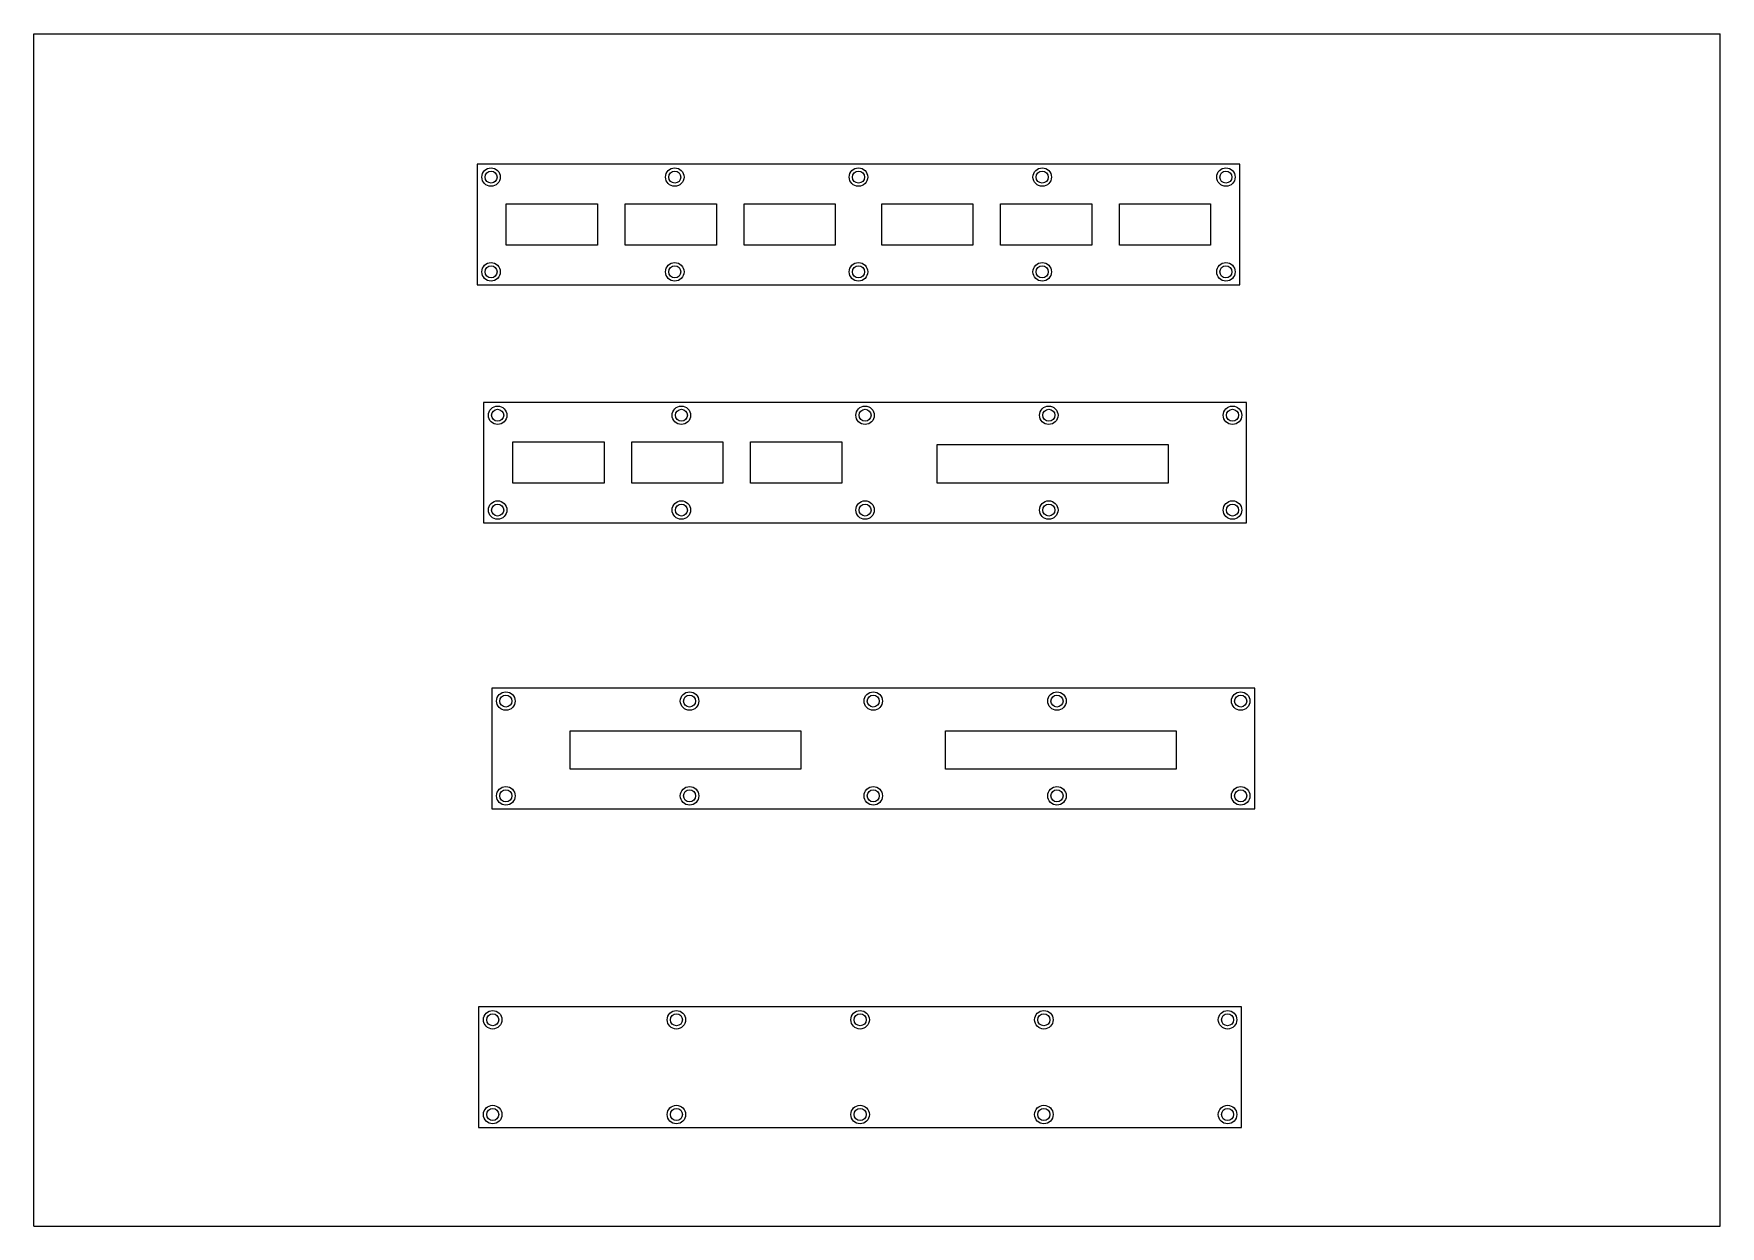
# Model space of a CAD drawing. Header units: millimetres. Extents: x 0 to 420, y 0 to 297.
import ezdxf

# ---------------------------------------------------------------- set-up
doc = ezdxf.new("R2010")
doc.units = ezdxf.units.MM
doc.header["$LTSCALE"] = 23.1
doc.layers.get('0').update_dxf_attribs({"linetype": 'CONTINUOUS'})

msp = doc.modelspace()

# ---------------------------------------------------------------- linework, layer by layer
at = {"color": 7, "linetype": 'CONTINUOUS'}
for p, q in [((0, 0), (0, 297)), ((0, 297), (420, 297)), ((420, 0), (420, 297)), ((110.39, 264.5), (110.39, 234.5)), ((300.39, 264.5), (110.39, 264.5)), ((300.39, 234.5), (300.39, 264.5)), ((117.69, 244.35), (117.69, 254.65)), ((117.69, 254.65), (140.39, 254.65)), ((140.39, 254.65), (140.39, 244.35)), ((147.29, 244.35), (147.29, 254.65)), ((147.29, 254.65), (169.99, 254.65)), ((169.99, 254.65), (169.99, 244.35)), ((176.89, 244.35), (176.89, 254.65)), ((176.89, 254.65), (199.59, 254.65)), ((199.59, 254.65), (199.59, 244.35)), ((211.19, 244.35), (211.19, 254.65)), ((211.19, 254.65), (233.89, 254.65)), ((233.89, 254.65), (233.89, 244.35)), ((240.79, 254.65), (263.49, 254.65)), ((240.79, 244.35), (240.79, 254.65)), ((263.49, 254.65), (263.49, 244.35)), ((270.39, 254.65), (293.09, 254.65)), ((270.39, 244.35), (270.39, 254.65)), ((293.09, 254.65), (293.09, 244.35)), ((140.39, 244.35), (117.69, 244.35)), ((169.99, 244.35), (147.29, 244.35)), ((199.59, 244.35), (176.89, 244.35)), ((233.89, 244.35), (211.19, 244.35)), ((263.49, 244.35), (240.79, 244.35)), ((293.09, 244.35), (270.39, 244.35)), ((110.39, 234.5), (300.39, 234.5)), ((112.03, 205.18), (112.03, 175.18)), ((302.03, 205.18), (112.03, 205.18)), ((302.03, 175.18), (302.03, 205.18)), ((119.33, 185.03), (119.33, 195.33)), ((119.33, 195.33), (142.03, 195.33)), ((142.03, 195.33), (142.03, 185.03)), ((148.93, 185.03), (148.93, 195.33)), ((148.93, 195.33), (171.63, 195.33)), ((171.63, 195.33), (171.63, 185.03)), ((178.53, 185.03), (178.53, 195.33)), ((178.53, 195.33), (201.23, 195.33)), ((201.23, 195.33), (201.23, 185.03)), ((225, 194.68), (282.5, 194.68)), ((225, 185.03), (225, 194.68)), ((282.5, 194.68), (282.5, 185.03)), ((142.03, 185.03), (119.33, 185.03)), ((171.63, 185.03), (148.93, 185.03)), ((201.23, 185.03), (178.53, 185.03)), ((282.5, 185.03), (225, 185.03)), ((112.03, 175.18), (302.03, 175.18)), ((114.07, 134), (114.07, 104)), ((304.07, 134), (114.07, 134)), ((304.07, 104), (304.07, 134)), ((133.57, 113.85), (133.57, 123.4)), ((133.57, 123.4), (191.07, 123.4)), ((191.07, 123.4), (191.07, 113.85)), ((227.04, 123.4), (284.54, 123.4)), ((227.04, 113.85), (227.04, 123.4)), ((284.54, 123.4), (284.54, 113.85)), ((191.07, 113.85), (133.57, 113.85)), ((284.54, 113.85), (227.04, 113.85)), ((114.07, 104), (304.07, 104)), ((110.8, 54.63), (110.8, 24.63)), ((300.8, 54.63), (110.8, 54.63)), ((300.8, 24.63), (300.8, 54.63)), ((110.8, 24.63), (300.8, 24.63)), ((0, 0), (420, 0))]:
    msp.add_line(p, q, dxfattribs=at)
for centre, radius in [((113.89, 261.3), 2.3), ((113.89, 261.3), 1.5), ((159.64, 261.3), 2.3), ((159.64, 261.3), 1.5), ((205.39, 261.3), 2.3), ((205.39, 261.3), 1.5), ((251.14, 261.3), 2.3), ((251.14, 261.3), 1.5), ((296.89, 261.3), 2.3), ((296.89, 261.3), 1.5), ((113.89, 237.7), 2.3), ((159.64, 237.7), 2.3), ((205.39, 237.7), 2.3), ((251.14, 237.7), 2.3), ((296.89, 237.7), 2.3), ((113.89, 237.7), 1.5), ((159.64, 237.7), 1.5), ((205.39, 237.7), 1.5), ((251.14, 237.7), 1.5), ((296.89, 237.7), 1.5), ((115.53, 201.98), 2.3), ((115.53, 201.98), 1.5), ((161.28, 201.98), 2.3), ((161.28, 201.98), 1.5), ((207.03, 201.98), 2.3), ((207.03, 201.98), 1.5), ((252.78, 201.98), 2.3), ((252.78, 201.98), 1.5), ((298.53, 201.98), 2.3), ((298.53, 201.98), 1.5), ((115.53, 178.38), 2.3), ((161.28, 178.38), 2.3), ((207.03, 178.38), 2.3), ((252.78, 178.38), 2.3), ((298.53, 178.38), 2.3), ((115.53, 178.38), 1.5), ((161.28, 178.38), 1.5), ((207.03, 178.38), 1.5), ((252.78, 178.38), 1.5), ((298.53, 178.38), 1.5), ((117.57, 130.8), 2.3), ((117.57, 130.8), 1.5), ((163.32, 130.8), 2.3), ((163.32, 130.8), 1.5), ((209.07, 130.8), 2.3), ((209.07, 130.8), 1.5), ((254.82, 130.8), 2.3), ((254.82, 130.8), 1.5), ((300.57, 130.8), 2.3), ((300.57, 130.8), 1.5), ((117.57, 107.2), 2.3), ((163.32, 107.2), 2.3), ((209.07, 107.2), 2.3), ((254.82, 107.2), 2.3), ((300.57, 107.2), 2.3), ((117.57, 107.2), 1.5), ((163.32, 107.2), 1.5), ((209.07, 107.2), 1.5), ((254.82, 107.2), 1.5), ((300.57, 107.2), 1.5), ((114.3, 51.43), 2.3), ((114.3, 51.43), 1.5), ((160.05, 51.43), 2.3), ((160.05, 51.43), 1.5), ((205.8, 51.43), 2.3), ((205.8, 51.43), 1.5), ((251.55, 51.43), 2.3), ((251.55, 51.43), 1.5), ((297.3, 51.43), 2.3), ((297.3, 51.43), 1.5), ((114.3, 27.83), 2.3), ((160.05, 27.83), 2.3), ((205.8, 27.83), 2.3), ((251.55, 27.83), 2.3), ((297.3, 27.83), 2.3), ((114.3, 27.83), 1.5), ((160.05, 27.83), 1.5), ((205.8, 27.83), 1.5), ((251.55, 27.83), 1.5), ((297.3, 27.83), 1.5)]:
    msp.add_circle(centre, radius, dxfattribs=at)

doc.saveas('drawing.dxf')
